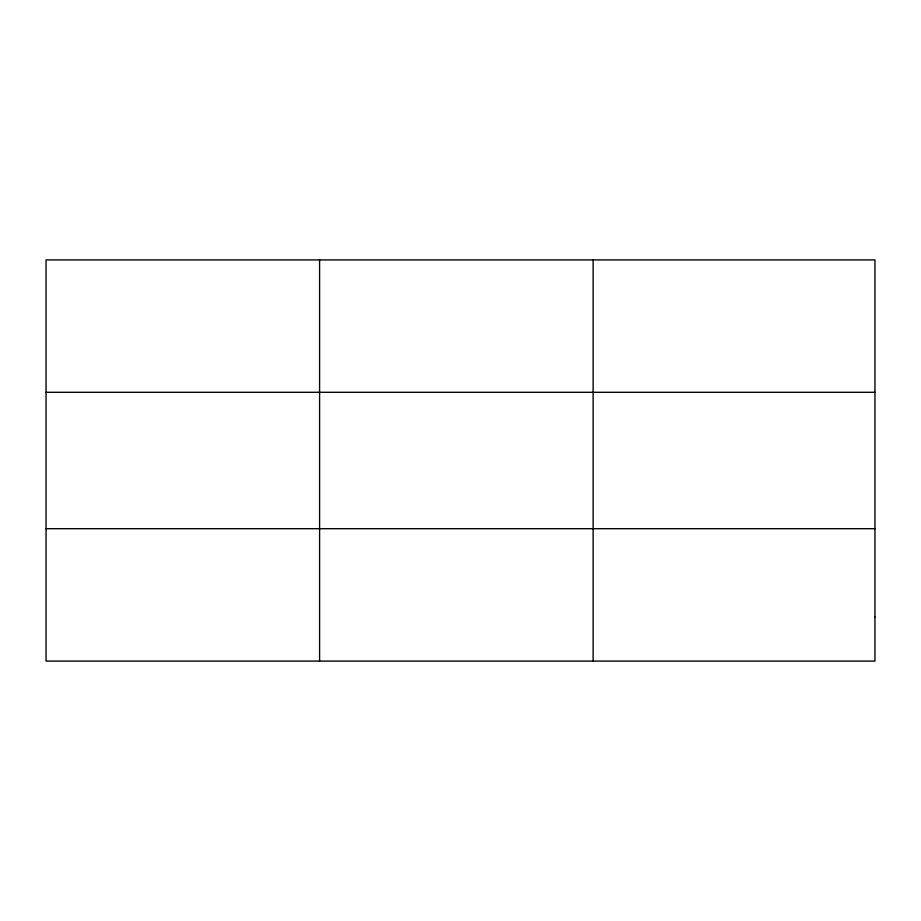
<?xml version="1.0" encoding="UTF-8"?>
<svg xmlns="http://www.w3.org/2000/svg" width="921" height="921" viewBox="0 0 921 921"><rect width="100%" height="100%" fill="white"/><g stroke="black" fill="none" stroke-linecap="round" stroke-linejoin="round"><path stroke-width="1.38" d="M319.587 259.918L319.587 661.082M593.124 259.918L593.124 661.082M46.05 392.3L874.95 392.3M46.05 528.7L874.95 528.7M874.95 616.955L874.95 661.082L46.05 661.082L46.05 259.918L874.95 259.918L874.95 616.955"/></g></svg>
